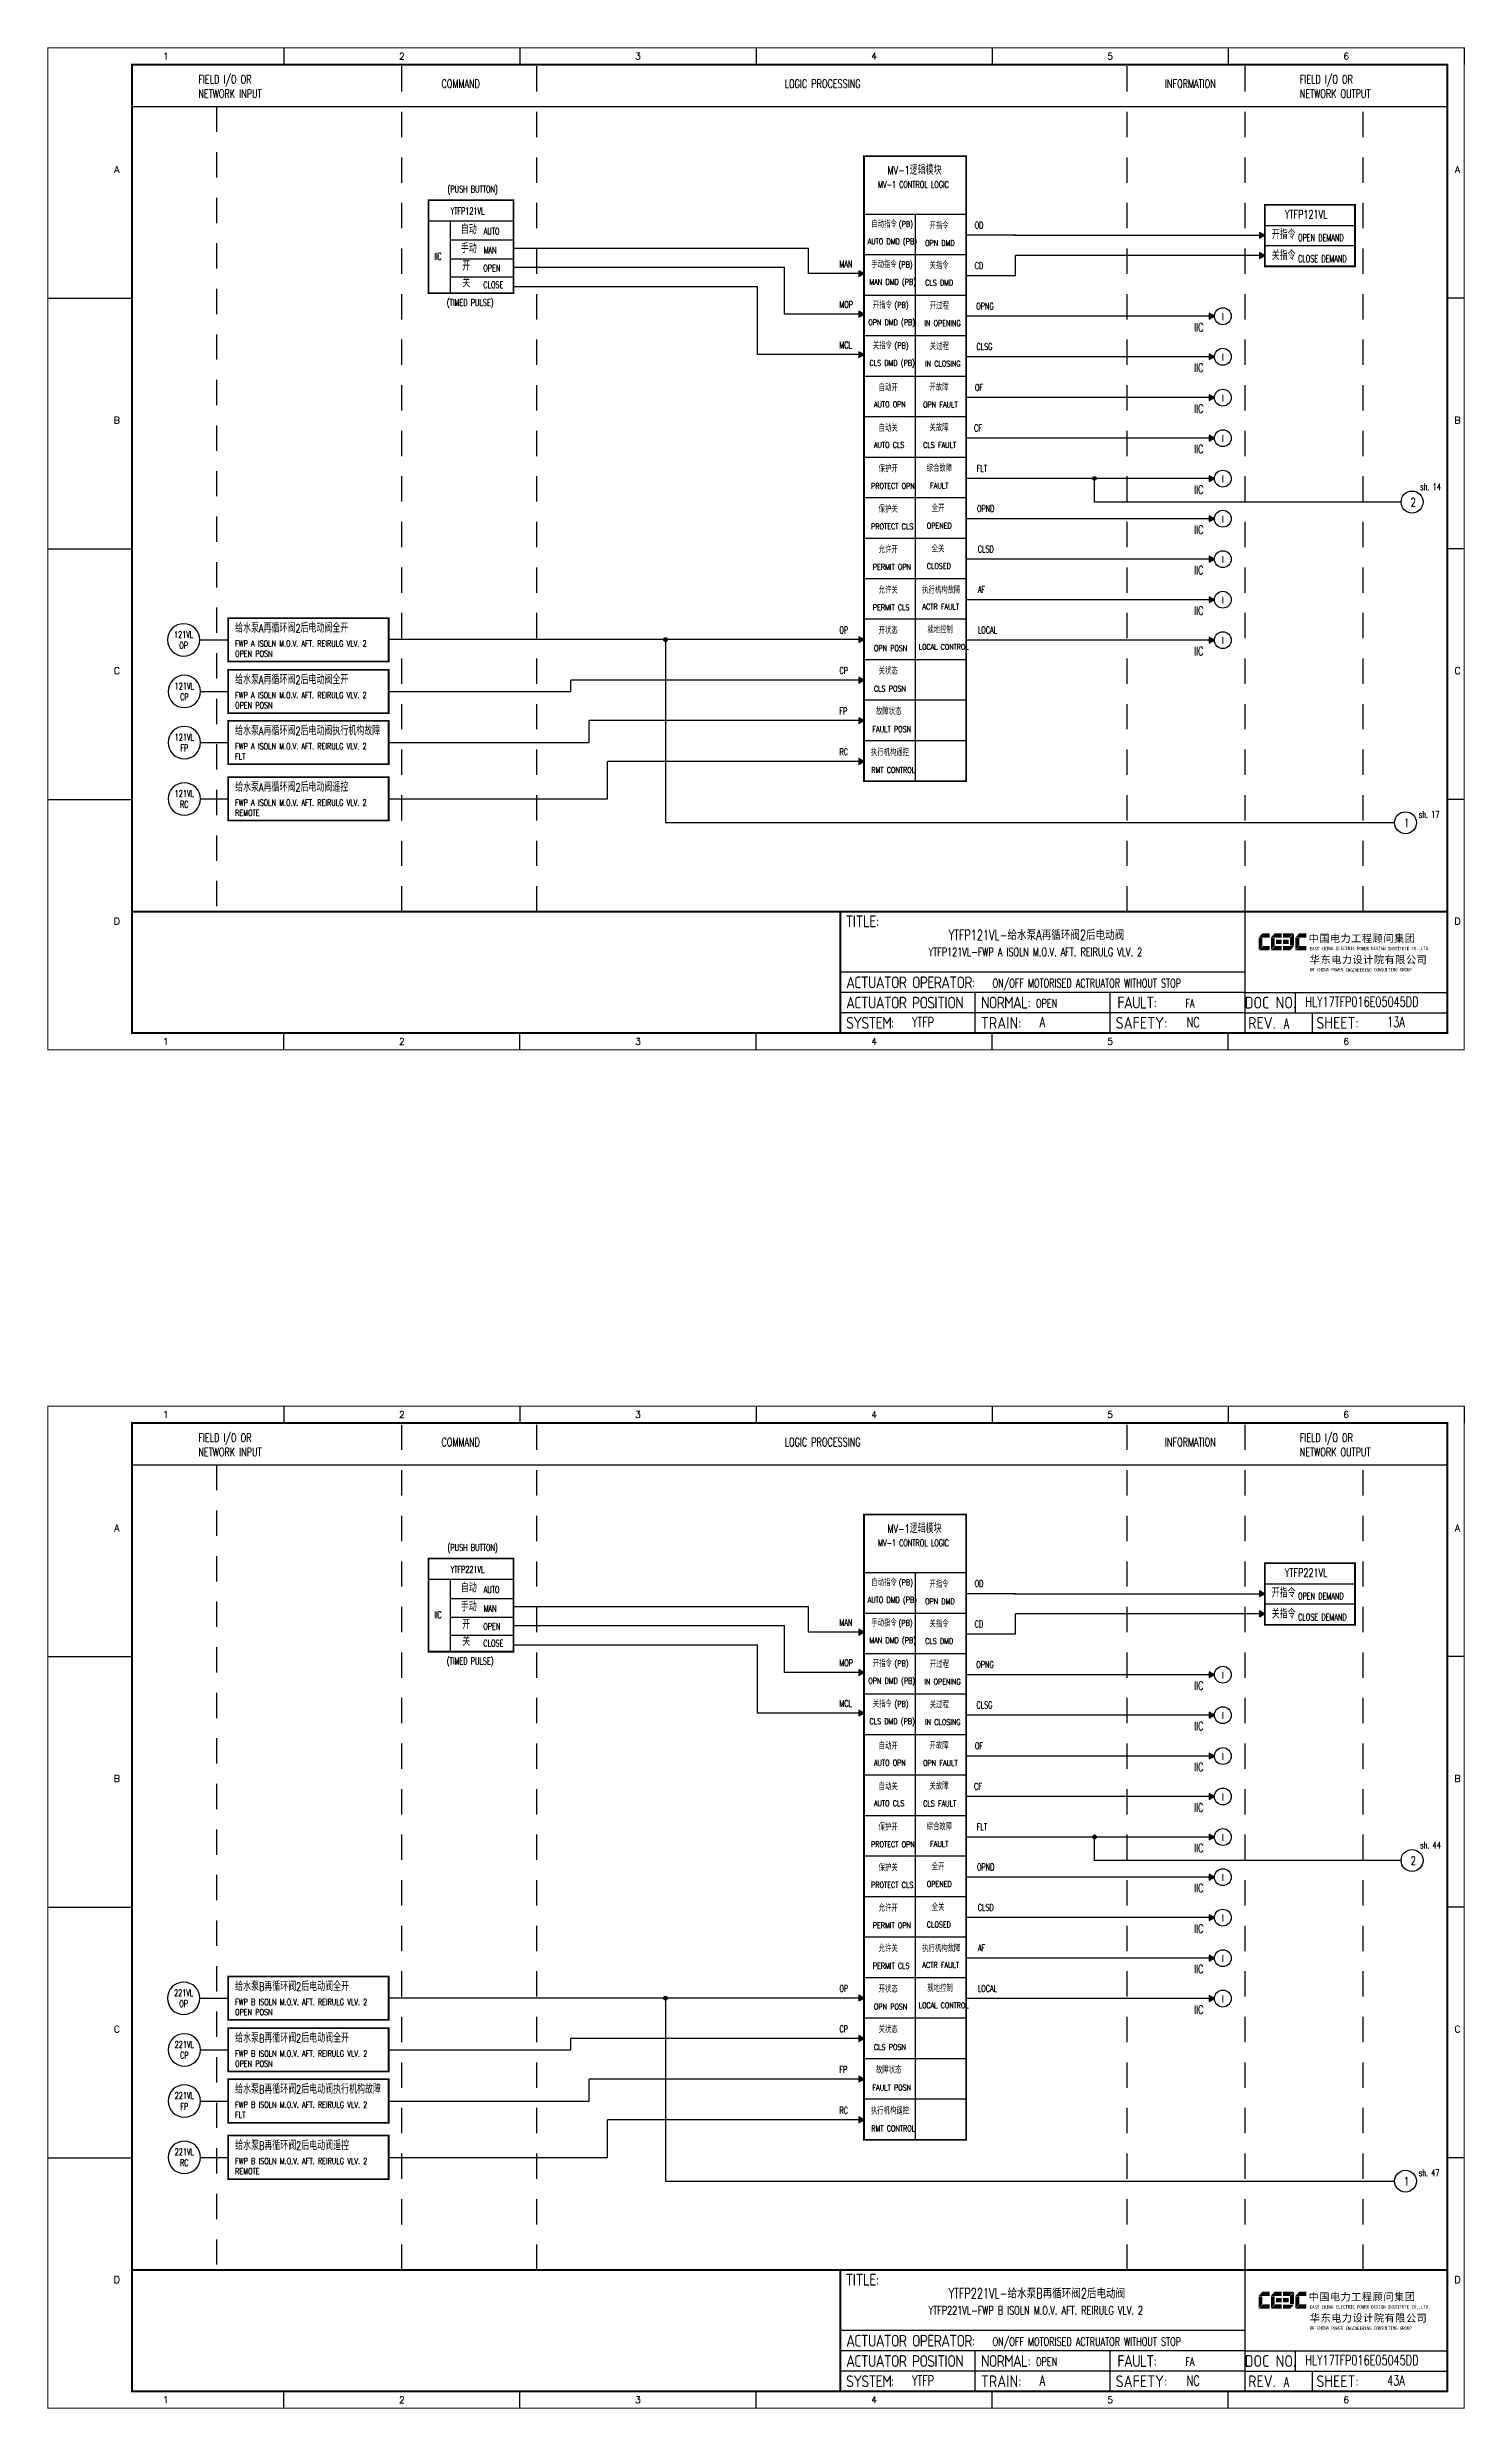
# Model space of a CAD drawing. Header units: millimetres. Extents: x 38833 to 52469, y 29493 to 32647.
# Drawn here: x 44059 to 44479, y 30242 to 30942 of the extents above; entities that cross this region are included whole.
import ezdxf
from ezdxf.enums import TextEntityAlignment as Align

# ---------------------------------------------------------------- set-up
doc = ezdxf.new("R2010")
doc.units = ezdxf.units.MM
doc.linetypes.add('DASHED', pattern=[0.75, 0.5, -0.25])
doc.linetypes.add('JIS_02_0.7', pattern=[1.35, 0.75, -0.6])
for name, color, linetype in [('INSTRUMENT', 4, 'Continuous'), ('MLINE', 6, 'Continuous'), ('TITLE', 1, 'Continuous'), ('TK', 7, 'Continuous'), ('图框_外框线', 7, 'Continuous'), ('图框_标题栏文字', 6, 'Continuous')]:
    doc.layers.add(name, color=color, linetype=linetype)
doc.styles.add('ecepdi', font='simhei.ttf', dxfattribs={"width": 0.9})
doc.styles.get("Standard").update_dxf_attribs({"font": 'romans.shx', "width": 0.7, "bigfont": 'hztxta.shx'})
doc.styles.add('工程字', font='gbenor.shx', dxfattribs={"bigfont": 'gbcbig.shx'})

# ---------------------------------------------------------------- blocks, each defined once
blk = doc.blocks.new('INS00')
at = {"layer": 'INSTRUMENT', "color": 0}
blk.add_lwpolyline([(6, 0, 1), (-6, 0, 1)], format="xyb", close=True, dxfattribs=at)
at = {"layer": 'INSTRUMENT', "flags": 1}
for tag, p in [('INSNAM', (0, 9)), ('INSDGN', (0, -9)), ('INSSUP', (0, -15)), ('INSTYP', (0, -12)), ('INSMAN', (0, -18)), ('INSREM', (0, -21))]:
    blk.add_attdef(tag, text='', height=3, dxfattribs=at).set_placement(p, align=Align.TOP_CENTER)
at = {"layer": 'INSTRUMENT', "width": 0.7}
for tag, p in [('INSIDE', (0, 2)), ('INSSYS', (0, -2))]:
    blk.add_attdef(tag, text='', height=2.5, dxfattribs=at).set_placement(p, align=Align.MIDDLE)
for tag, p in [('INSHH', (6, 3.5)), ('INSL', (6, -3)), ('INSLL', (6, -6))]:
    blk.add_attdef(tag, p, '', height=2.5, dxfattribs=at)
at = {"layer": 'INSTRUMENT', "linetype": 'DASHED', "width": 0.7}
blk.add_attdef('INSH', (6, 0.5), '', height=2.5, dxfattribs=at)
blk = doc.blocks.new('A$C1E0003F3')
h = blk.add_hatch(color=152)
edge = h.paths.add_edge_path()
edge.add_ellipse((5.15, 4.41), major_axis=(0, 0.211), ratio=0.769231, start_angle=-90, end_angle=0)
edge.add_line((5.15, 4.62), (3.22, 4.62))
edge.add_line((3.22, 4.62), (2.09, 3.35))
edge.add_line((2.09, 3.35), (5.32, 3.35))
edge.add_line((5.32, 3.35), (5.32, 4.41))
h.paths.add_polyline_path([(3.22, 3.23), (2.09, 3.23), (2.09, -0.36), (3.22, 0.91)])
edge = h.paths.add_edge_path()
edge.add_line((5.32, 0.81), (3.27, 0.81))
edge.add_line((3.27, 0.81), (2.13, -0.46))
edge.add_line((2.13, -0.46), (5.15, -0.46))
edge.add_ellipse((5.15, -0.25), major_axis=(0, 0.211), ratio=0.769231, start_angle=180, end_angle=270)
edge.add_line((5.32, -0.25), (5.32, 0.81))
h = blk.add_hatch(color=152)
edge = h.paths.add_edge_path()
edge.add_ellipse((8.78, 4.41), major_axis=(0, 0.211), ratio=0.769231, start_angle=-90, end_angle=0)
edge.add_line((8.78, 4.62), (6.84, 4.62))
edge.add_line((6.84, 4.62), (5.71, 3.35))
edge.add_line((5.71, 3.35), (8.94, 3.35))
edge.add_line((8.94, 3.35), (8.94, 4.41))
h.paths.add_polyline_path([(6.84, 3.23), (5.71, 3.23), (5.71, -0.36), (6.84, 0.91)])
edge = h.paths.add_edge_path()
edge.add_ellipse((8.78, 2.49), major_axis=(0, 0.211), ratio=0.769231, start_angle=-90, end_angle=0)
edge.add_line((8.78, 2.7), (7.22, 2.7))
edge.add_line((7.22, 2.7), (7.22, 1.44))
edge.add_line((7.22, 1.44), (8.78, 1.44))
edge.add_ellipse((8.78, 1.65), major_axis=(0, 0.211), ratio=0.769231, start_angle=180, end_angle=270)
edge.add_line((8.94, 1.65), (8.94, 2.49))
edge = h.paths.add_edge_path()
edge.add_line((8.94, 0.81), (6.89, 0.81))
edge.add_line((6.89, 0.81), (5.75, -0.46))
edge.add_line((5.75, -0.46), (8.78, -0.46))
edge.add_ellipse((8.78, -0.25), major_axis=(0, 0.211), ratio=0.769231, start_angle=180, end_angle=270)
edge.add_line((8.94, -0.25), (8.94, 0.81))
h = blk.add_hatch(color=1)
edge = h.paths.add_edge_path()
edge.add_line((12.48, 4.62), (9.46, 4.62))
edge.add_ellipse((9.46, 4.41), major_axis=(0, 0.211), ratio=0.769231, start_angle=0, end_angle=90)
edge.add_line((9.3, 4.41), (9.3, 3.35))
edge.add_line((9.3, 3.35), (11.35, 3.35))
edge.add_line((11.35, 3.35), (12.48, 4.62))
h.paths.add_polyline_path([(12.57, 4.56), (11.38, 3.23), (11.38, 0.93), (12.57, 0.93)])
edge = h.paths.add_edge_path()
edge.add_line((11.03, 2.7), (9.46, 2.7))
edge.add_ellipse((9.46, 2.49), major_axis=(0, 0.211), ratio=0.769231, start_angle=0, end_angle=90)
edge.add_line((9.3, 2.49), (9.3, 1.65))
edge.add_ellipse((9.46, 1.65), major_axis=(0, 0.211), ratio=0.769231, start_angle=90, end_angle=180)
edge.add_line((9.46, 1.44), (11.03, 1.44))
edge.add_line((11.03, 1.44), (11.03, 2.7))
h = blk.add_hatch(color=1)
edge = h.paths.add_edge_path()
edge.add_line((12.58, 0.79), (9.3, 0.79))
edge.add_line((9.3, 0.79), (9.3, -0.27))
edge.add_ellipse((9.46, -0.27), major_axis=(0, 0.211), ratio=0.769231, start_angle=90, end_angle=180)
edge.add_line((9.46, -0.48), (11.43, -0.48))
edge.add_line((11.43, -0.48), (12.58, 0.79))
h = blk.add_hatch(color=152)
edge = h.paths.add_edge_path()
edge.add_ellipse((16.11, 4.41), major_axis=(0, 0.211), ratio=0.769231, start_angle=-90, end_angle=0)
edge.add_line((16.11, 4.62), (14.14, 4.62))
edge.add_line((14.14, 4.62), (13, 3.35))
edge.add_line((13, 3.35), (16.27, 3.35))
edge.add_line((16.27, 3.35), (16.27, 4.41))
h.paths.add_polyline_path([(14.14, 3.23), (13, 3.23), (13, -0.36), (14.14, 0.91)])
edge = h.paths.add_edge_path()
edge.add_line((16.27, 0.81), (14.18, 0.81))
edge.add_line((14.18, 0.81), (13.04, -0.46))
edge.add_line((13.04, -0.46), (16.03, -0.46))
edge.add_ellipse((16.03, -0.15), major_axis=(0, 0.316), ratio=0.769231, start_angle=180, end_angle=270)
edge.add_line((16.27, -0.15), (16.27, 0.81))
at = {"layer": 'TITLE', "color": 7, "style": 'ecepdi'}
for s, p in [('中', (16.92, 1.94)), ('国', (20.09, 2)), ('电', (23.25, 1.99)), ('力', (26.39, 1.96)), ('工', (29.53, 1.95)), ('程', (32.71, 1.98)), ('顾', (35.9, 1.98)), ('问', (39.09, 1.94)), ('集', (42.26, 1.98)), ('团', (45.42, 2.01)), ('华', (17.24, -4.31)), ('东', (20.45, -4.29)), ('电', (23.62, -4.35)), ('力', (26.75, -4.32)), ('设', (29.92, -4.3)), ('计', (33.05, -4.31)), ('院', (36.26, -4.29)), ('有', (39.41, -4.29)), ('限', (42.57, -4.32)), ('公', (45.78, -4.38)), ('司', (48.91, -4.35))]:
    blk.add_text(s, height=2.2, dxfattribs=at).set_placement(p)
at = {"layer": 'TITLE', "color": 7, "style": 'ecepdi', "width": 0.975}
for s, p in [('E', (17.58, 0.02)), ('A', (18.29, 0.03)), ('S', (19, 0.03)), ('T', (19.7, 0.03)), ('C', (21.1, 0.09)), ('H', (21.77, 0.09)), ('I', (22.46, 0.09)), ('N', (23.17, 0.1)), ('A', (23.86, 0.1)), ('E', (25.35, 0.09)), ('L', (26.05, 0.11)), ('E', (26.76, 0.1)), ('C', (27.46, 0.12)), ('T', (28.18, 0.11)), ('R', (28.87, 0.1)), ('I', (29.57, 0.11)), ('C', (30.28, 0.1)), ('P', (31.64, 0.09)), ('O', (32.32, 0.08)), ('W', (33.03, 0.08)), ('E', (33.72, 0.08)), ('R', (34.42, 0.09)), ('D', (35.81, 0.1)), ('E', (36.52, 0.1)), ('S', (37.2, 0.1)), ('I', (37.91, 0.09)), ('G', (38.68, 0.11)), ('N', (39.38, 0.09)), ('I', (40.72, 0.07)), ('N', (41.43, 0.08)), ('S', (42.14, 0.08)), ('T', (42.83, 0.08)), ('I', (43.52, 0.09)), ('T', (44.22, 0.07)), ('U', (44.93, 0.07)), ('T', (45.63, 0.08)), ('E', (46.34, 0.09)), ('C', (47.76, 0.11)), ('O', (48.48, 0.1)), ('L', (50.56, 0.1)), ('T', (51.27, 0.1)), ('D', (51.96, 0.1)), ('O', (17.67, -6.18)), ('OF', (18.01, -6.2)), ('F', (18.37, -6.2)), ('C', (19.8, -6.19)), ('H', (20.47, -6.19)), ('I', (21.15, -6.19)), ('N', (21.87, -6.18)), ('A', (22.56, -6.18)), ('P', (23.98, -6.2)), ('O', (24.66, -6.21)), ('W', (25.36, -6.21)), ('E', (26.06, -6.21)), ('R', (26.75, -6.2)), ('E', (28.19, -6.24)), ('N', (28.91, -6.27)), ('G', (29.62, -6.26)), ('I', (30.32, -6.27)), ('N', (31.02, -6.27)), ('E', (31.7, -6.28)), ('E', (32.41, -6.27)), ('R', (33.1, -6.24)), ('I', (33.81, -6.24)), ('N', (34.51, -6.26)), ('G', (35.2, -6.24)), ('C', (36.61, -6.19)), ('O', (37.3, -6.21)), ('N', (38, -6.2)), ('S', (38.71, -6.21)), ('U', (39.41, -6.18)), ('L', (40.11, -6.18)), ('T', (40.81, -6.19)), ('I', (41.51, -6.21)), ('N', (42.2, -6.21)), ('G', (42.91, -6.17)), ('G', (44.29, -6.2)), ('R', (45, -6.21)), ('O', (45.69, -6.22)), ('U', (46.39, -6.2)), ('P', (47.1, -6.23)), ('.', (49.23, 0.1)), (',', (49.87, 0.1)), ('.', (52.72, 0.11))]:
    blk.add_text(s, height=1, dxfattribs=at).set_placement(p, align=Align.MIDDLE_CENTER)
blk = doc.blocks.new('A$C613255F0')
for p, q in [((70, 297), (70, 292)), ((140, 297), (140, 292)), ((210, 297), (210, 292)), ((280, 297), (280, 292)), ((350, 297), (350, 292)), ((420, 297), (420, 292)), ((0, 222.75), (25, 222.75)), ((420, 222.75), (415, 222.75)), ((0, 148.5), (25, 148.5)), ((420, 148.5), (415, 148.5)), ((0, 74.25), (25, 74.25)), ((420, 74.25), (415, 74.25)), ((70, 0), (70, 5)), ((140, 0), (140, 5)), ((210, 0), (210, 5)), ((280, 0), (280, 5)), ((350, 0), (350, 5))]:
    blk.add_line(p, q)
at = {"layer": 'MLINE', "linetype": 'JIS_02_0.7', "ltscale": 10}
for p, q in [((105, 41), (105, 292)), ((145, 41), (145, 292)), ((320, 41), (320, 292)), ((355, 41), (355, 292)), ((50, 279.56), (50, 41)), ((390, 41), (390, 279.56))]:
    blk.add_line(p, q, dxfattribs=at)
at = {"layer": 'MLINE'}
blk.add_line((25, 279.56), (415, 279.56), dxfattribs=at)
at = {"layer": '图框_外框线'}
for p, q in [((355, 5), (355, 41)), ((355, 23), (235, 23)), ((355, 17), (235, 17)), ((275, 11), (275, 17)), ((315, 11), (315, 17)), ((355, 17), (415, 17)), ((370, 11), (370, 17)), ((355, 11), (235, 11)), ((355, 11), (235, 11)), ((275, 5), (275, 11)), ((315, 5), (315, 11)), ((355, 11), (415, 11)), ((375, 5), (375, 11))]:
    blk.add_line(p, q, dxfattribs=at)
for points, const_width in [([(0, 0), (420, 0), (420, 297), (0, 297)], 0.3), ([(25, 5), (415, 5), (415, 292), (25, 292)], 0.6)]:
    blk.add_lwpolyline(points, close=True, dxfattribs=dict(at, const_width=const_width))
at = {"layer": '图框_外框线', "const_width": 0.6}
blk.add_lwpolyline([(235, 41), (25, 41)], dxfattribs=at)
at = {"layer": '图框_外框线'}
blk.add_lwpolyline([(415, 41, 0.6, 0.6, 0), (235, 41, 0.6, 0.6, 0), (235, 5, 0, 0, 0)], format="xyseb", dxfattribs=at)
blk.add_blockref('A$C1E0003F3', (356.94, 29.95))
at = {"layer": 'MLINE', "char_height": 2.5, "width": 31.8959, "attachment_point": 1}
for s, insert in [('FIELD I/O OR', (44.67, 288.89)), ('COMMAND', (116.74, 287.58)), ('LOGIC PROCESSING', (218.52, 287.58)), ('INFORMATION', (331.25, 287.58)), ('FIELD I/O OR', (371.22, 288.89)), ('NETWORK INPUT', (44.67, 284.64)), ('NETWORK OUTPUT', (371.22, 284.64))]:
    blk.add_mtext(s, dxfattribs=dict(at, insert=insert))
at = {"layer": 'TK', "color": 3}
for s, p in [('1', (35, 294.5)), ('2', (105, 294.5)), ('3', (175, 294.5)), ('4', (245, 294.5)), ('5', (315, 294.5)), ('6', (385, 294.5)), ('1', (35, 2.5)), ('2', (105, 2.5)), ('3', (175, 2.5)), ('4', (245, 2.5)), ('5', (315, 2.5)), ('6', (385, 2.5))]:
    blk.add_text(s, height=2, dxfattribs=at).set_placement(p, align=Align.MIDDLE)
for s, p in [('A', (20.5, 259.88)), ('A', (418, 259.88)), ('B', (20.5, 185.62)), ('B', (418, 185.62)), ('C', (20.5, 111.38)), ('C', (418, 111.38)), ('D', (20.5, 37.12)), ('D', (418, 37.12))]:
    blk.add_text(s, height=2, dxfattribs=at).set_placement(p, align=Align.CENTER)
at = {"layer": '图框_标题栏文字', "char_height": 3.5, "style": '工程字'}
for s, insert, width, attachment_point in [('{\\T0.9; TITLE:}', (234.86, 38.09), 14.2249, 4), ('{\\T0.9; ACTUATOR OPERATOR:}', (235, 20), 40, 4), ('{\\T0.9; ACTUATOR POSITION}', (235, 14), 45, 4), ('{\\T0.9; NORMAL:}', (275, 14), 18.2557, 4), ('{\\T0.9; FAULT:}', (315.44, 14), 15, 4), ('DOC NO.', (362.5, 14), 15, 5), ('{\\T0.9; SYSTEM:}', (235, 8), 17.9526, 4), ('{\\T0.9; }TRAIN: ', (275, 8), 17.6638, 4), ('SAFETY:', (324.3, 8), 22.3993, 5), ('REV.', (360, 8), 10, 5), ('SHEET:', (382.42, 8), 20, 5)]:
    blk.add_mtext(s, dxfattribs=dict(at, insert=insert, width=width, attachment_point=attachment_point))

msp = doc.modelspace()

# ---------------------------------------------------------------- hatches: boundary and pattern name
for points in [[(44419.99, 30886.07), (44418.49, 30886.93), (44418.49, 30885.2)], [(44419.99, 30880.1), (44418.49, 30880.96), (44418.49, 30879.23)], [(44301.19, 30874.7), (44299.69, 30875.56), (44299.69, 30873.83)], [(44301.19, 30862.7), (44299.69, 30863.56), (44299.69, 30861.83)], [(44405.07, 30862.07), (44403.57, 30862.94), (44403.57, 30861.21)], [(44301.19, 30850.7), (44299.69, 30851.56), (44299.69, 30849.83)], [(44405.07, 30850.07), (44403.57, 30850.94), (44403.57, 30849.21)], [(44405.07, 30837.95), (44403.57, 30838.82), (44403.57, 30837.09)], [(44405.07, 30825.95), (44403.57, 30826.82), (44403.57, 30825.09)], [(44405.07, 30813.95), (44403.57, 30814.82), (44403.57, 30813.09)], [(44405.07, 30802.07), (44403.57, 30802.94), (44403.57, 30801.21)], [(44405.07, 30790.07), (44403.57, 30790.94), (44403.57, 30789.21)], [(44405.07, 30778.07), (44403.57, 30778.94), (44403.57, 30777.21)], [(44301.19, 30766.23), (44299.69, 30767.09), (44299.69, 30765.36)], [(44405.07, 30766.07), (44403.57, 30766.94), (44403.57, 30765.21)], [(44301.19, 30754.23), (44299.69, 30755.09), (44299.69, 30753.36)], [(44301.19, 30742.23), (44299.69, 30743.09), (44299.69, 30741.36)], [(44301.19, 30730.11), (44299.69, 30730.97), (44299.69, 30729.24)], [(44419.99, 30483.47), (44418.49, 30484.33), (44418.49, 30482.6)], [(44419.99, 30477.5), (44418.49, 30478.36), (44418.49, 30476.63)], [(44301.19, 30472.1), (44299.69, 30472.96), (44299.69, 30471.23)], [(44301.19, 30460.1), (44299.69, 30460.96), (44299.69, 30459.23)], [(44405.07, 30459.47), (44403.57, 30460.34), (44403.57, 30458.61)], [(44301.19, 30448.1), (44299.69, 30448.96), (44299.69, 30447.23)], [(44405.07, 30447.47), (44403.57, 30448.34), (44403.57, 30446.61)], [(44405.07, 30435.35), (44403.57, 30436.22), (44403.57, 30434.49)], [(44405.07, 30423.35), (44403.57, 30424.22), (44403.57, 30422.49)], [(44405.07, 30411.35), (44403.57, 30412.22), (44403.57, 30410.49)], [(44405.07, 30399.47), (44403.57, 30400.34), (44403.57, 30398.61)], [(44405.07, 30387.47), (44403.57, 30388.34), (44403.57, 30386.61)], [(44405.07, 30375.47), (44403.57, 30376.34), (44403.57, 30374.61)], [(44301.19, 30363.63), (44299.69, 30364.49), (44299.69, 30362.76)], [(44405.07, 30363.47), (44403.57, 30364.34), (44403.57, 30362.61)], [(44301.19, 30351.63), (44299.69, 30352.49), (44299.69, 30350.76)], [(44301.19, 30339.63), (44299.69, 30340.49), (44299.69, 30338.76)], [(44301.19, 30327.51), (44299.69, 30328.38), (44299.69, 30326.64)]]:
    msp.add_hatch(color=256).paths.add_polyline_path(points)
h = msp.add_hatch(color=256)
edge = h.paths.add_edge_path()
edge.add_arc((44369.52, 30813.96), 0.55, 0, 360)
h = msp.add_hatch(color=256)
edge = h.paths.add_edge_path()
edge.add_arc((44242.36, 30766.23), 0.55, 0, 360)
h = msp.add_hatch(color=256)
edge = h.paths.add_edge_path()
edge.add_arc((44369.52, 30411.36), 0.55, 0, 360)
h = msp.add_hatch(color=256)
edge = h.paths.add_edge_path()
edge.add_arc((44242.36, 30363.63), 0.55, 0, 360)

# ---------------------------------------------------------------- linework, layer by layer
for p, q in [((44331.47, 30892.35), (44331.47, 30909.53)), ((44172.1, 30890.35), (44197.26, 30890.35)), ((44178.52, 30890.35), (44178.52, 30868.89)), ((44301.19, 30892.35), (44331.47, 30892.35)), ((44316.33, 30892.35), (44316.33, 30724.24)), ((44419.99, 30889), (44446.77, 30889)), ((44419.99, 30889), (44446.77, 30889)), ((44178.52, 30884.69), (44197.26, 30884.69)), ((44197.26, 30882.29), (44284.74, 30882.29)), ((44284.74, 30874.7), (44284.74, 30882.29)), ((44301.19, 30880.35), (44331.47, 30880.35)), ((44346.08, 30886.07), (44331.47, 30886.07)), ((44345.66, 30886.07), (44419.99, 30886.07)), ((44419.99, 30880.1), (44346.08, 30880.1)), ((44346.08, 30874.07), (44346.08, 30880.1)), ((44419.99, 30883.06), (44446.77, 30883.06)), ((44178.52, 30879.07), (44197.26, 30879.07)), ((44178.52, 30873.75), (44197.26, 30873.75)), ((44197.26, 30876.6), (44277.64, 30876.6)), ((44277.64, 30862.7), (44277.64, 30876.6)), ((44301.19, 30874.7), (44284.74, 30874.7)), ((44346.08, 30874.07), (44331.47, 30874.07)), ((44419.99, 30876.87), (44446.77, 30876.87)), ((44419.99, 30876.87), (44446.77, 30876.87)), ((44178.52, 30868.89), (44197.26, 30868.89)), ((44178.52, 30868.89), (44197.26, 30868.89)), ((44197.26, 30870.87), (44269.61, 30870.87)), ((44269.61, 30850.7), (44269.61, 30870.87)), ((44301.19, 30868.35), (44331.47, 30868.35)), ((44284.74, 30862.7), (44277.64, 30862.7)), ((44301.19, 30862.7), (44284.74, 30862.7)), ((44405.07, 30862.07), (44331.47, 30862.07)), ((44301.19, 30856.35), (44331.47, 30856.35)), ((44301.19, 30850.7), (44269.61, 30850.7)), ((44405.07, 30850.07), (44331.47, 30850.07)), ((44301.19, 30844.35), (44331.47, 30844.35)), ((44405.07, 30837.95), (44331.47, 30837.95)), ((44301.19, 30832.35), (44331.47, 30832.35)), ((44405.07, 30825.95), (44331.47, 30825.95)), ((44301.19, 30820.35), (44331.47, 30820.35)), ((44405.07, 30813.95), (44331.47, 30813.95)), ((44369.49, 30807.01), (44369.49, 30813.95)), ((44301.19, 30808.35), (44331.47, 30808.35)), ((44460.44, 30807.01), (44369.49, 30807.01)), ((44301.19, 30796.35), (44331.47, 30796.35)), ((44405.07, 30802.07), (44331.47, 30802.07)), ((44405.07, 30802.07), (44331.47, 30802.07)), ((44405.07, 30790.07), (44331.47, 30790.07)), ((44301.19, 30784.35), (44331.47, 30784.35)), ((44405.07, 30778.07), (44331.47, 30778.07)), ((44301.19, 30772.35), (44331.47, 30772.35)), ((44104.28, 30766.16), (44112.65, 30766.16)), ((44301.19, 30766.23), (44160.19, 30766.23)), ((44242.36, 30766.42), (44242.36, 30711.99)), ((44405.07, 30766.07), (44331.47, 30766.07)), ((44301.19, 30754.23), (44214.29, 30754.23)), ((44214.29, 30750.87), (44214.29, 30754.23)), ((44301.19, 30760.35), (44331.47, 30760.35)), ((44104.47, 30750.87), (44112.65, 30750.87)), ((44160.26, 30750.87), (44214.29, 30750.87)), ((44301.19, 30748.35), (44331.47, 30748.35)), ((44301.19, 30742.23), (44219.7, 30742.23)), ((44219.7, 30735.72), (44219.7, 30742.23)), ((44104.47, 30735.72), (44112.65, 30735.72)), ((44160.26, 30735.72), (44219.7, 30735.72)), ((44301.19, 30736.35), (44331.47, 30736.35)), ((44301.19, 30730.11), (44225.11, 30730.11)), ((44225.11, 30719.02), (44225.11, 30730.11)), ((44104.47, 30719.02), (44112.65, 30719.02)), ((44160.26, 30719.02), (44225.11, 30719.02)), ((44242.36, 30711.99), (44458.48, 30711.99)), ((44331.47, 30489.75), (44331.47, 30506.93)), ((44172.1, 30487.75), (44197.26, 30487.75)), ((44178.52, 30487.75), (44178.52, 30466.29)), ((44301.19, 30489.75), (44331.47, 30489.75)), ((44316.33, 30489.75), (44316.33, 30321.64)), ((44178.52, 30482.09), (44197.26, 30482.09)), ((44346.08, 30483.47), (44331.47, 30483.47)), ((44345.66, 30483.47), (44419.99, 30483.47)), ((44419.99, 30486.4), (44446.77, 30486.4)), ((44419.99, 30486.4), (44446.77, 30486.4)), ((44178.52, 30476.47), (44197.26, 30476.47)), ((44197.26, 30479.69), (44284.74, 30479.69)), ((44197.26, 30474), (44277.64, 30474)), ((44277.64, 30460.1), (44277.64, 30474)), ((44284.74, 30472.1), (44284.74, 30479.69)), ((44301.19, 30477.75), (44331.47, 30477.75)), ((44419.99, 30477.5), (44346.08, 30477.5)), ((44346.08, 30471.47), (44346.08, 30477.5)), ((44419.99, 30480.47), (44446.77, 30480.47)), ((44419.99, 30474.27), (44446.77, 30474.27)), ((44419.99, 30474.27), (44446.77, 30474.27)), ((44178.52, 30471.15), (44197.26, 30471.15)), ((44197.26, 30468.27), (44269.61, 30468.27)), ((44269.61, 30448.1), (44269.61, 30468.27)), ((44301.19, 30472.1), (44284.74, 30472.1)), ((44346.08, 30471.47), (44331.47, 30471.47)), ((44178.52, 30466.29), (44197.26, 30466.29)), ((44178.52, 30466.29), (44197.26, 30466.29)), ((44284.74, 30460.1), (44277.64, 30460.1)), ((44301.19, 30460.1), (44284.74, 30460.1)), ((44301.19, 30465.75), (44331.47, 30465.75)), ((44301.19, 30453.75), (44331.47, 30453.75)), ((44405.07, 30459.47), (44331.47, 30459.47)), ((44301.19, 30448.1), (44269.61, 30448.1)), ((44405.07, 30447.47), (44331.47, 30447.47)), ((44301.19, 30441.75), (44331.47, 30441.75)), ((44405.07, 30435.35), (44331.47, 30435.35)), ((44301.19, 30429.75), (44331.47, 30429.75)), ((44301.19, 30417.75), (44331.47, 30417.75)), ((44405.07, 30423.35), (44331.47, 30423.35)), ((44405.07, 30411.35), (44331.47, 30411.35)), ((44369.49, 30404.41), (44369.49, 30411.35)), ((44301.19, 30405.75), (44331.47, 30405.75)), ((44460.44, 30404.41), (44369.49, 30404.41)), ((44405.07, 30399.47), (44331.47, 30399.47)), ((44405.07, 30399.47), (44331.47, 30399.47)), ((44301.19, 30393.75), (44331.47, 30393.75)), ((44405.07, 30387.47), (44331.47, 30387.47)), ((44301.19, 30381.75), (44331.47, 30381.75)), ((44301.19, 30369.75), (44331.47, 30369.75)), ((44405.07, 30375.47), (44331.47, 30375.47)), ((44104.28, 30363.56), (44112.65, 30363.56)), ((44301.19, 30363.63), (44160.19, 30363.63)), ((44242.36, 30363.82), (44242.36, 30309.39)), ((44405.07, 30363.47), (44331.47, 30363.47)), ((44301.19, 30357.75), (44331.47, 30357.75)), ((44104.47, 30348.27), (44112.65, 30348.27)), ((44160.26, 30348.27), (44214.29, 30348.27)), ((44301.19, 30351.63), (44214.29, 30351.63)), ((44214.29, 30348.27), (44214.29, 30351.63)), ((44301.19, 30345.75), (44331.47, 30345.75)), ((44301.19, 30339.63), (44219.7, 30339.63)), ((44219.7, 30333.12), (44219.7, 30339.63)), ((44301.19, 30333.75), (44331.47, 30333.75)), ((44104.47, 30333.12), (44112.65, 30333.12)), ((44160.26, 30333.12), (44219.7, 30333.12)), ((44301.19, 30327.51), (44225.11, 30327.51)), ((44225.11, 30316.42), (44225.11, 30327.51)), ((44104.47, 30316.42), (44112.65, 30316.42)), ((44160.26, 30316.42), (44225.11, 30316.42)), ((44242.36, 30309.39), (44458.48, 30309.39))]:
    msp.add_line(p, q)
for points, const_width in [([(44301.19, 30909.53), (44331.47, 30909.53), (44331.47, 30724.24), (44301.19, 30724.24), (44301.19, 30909.53)], 0.5), ([(44301.19, 30909.53), (44331.47, 30909.53), (44331.47, 30724.24), (44301.19, 30724.24), (44301.19, 30909.53)], 0.2), ([(44172.1, 30896.47), (44197.26, 30896.47), (44197.26, 30868.89), (44172.1, 30868.89), (44172.1, 30896.47)], 0.5), ([(44419.99, 30895.12), (44446.77, 30895.12), (44446.77, 30876.87), (44419.99, 30876.87), (44419.99, 30895.12)], 0.5), ([(44112.65, 30772.59), (44160.26, 30772.59), (44160.26, 30759.72), (44112.65, 30759.72), (44112.65, 30772.59)], 0.5), ([(44112.65, 30757.3), (44160.26, 30757.3), (44160.26, 30744.44), (44112.65, 30744.44), (44112.65, 30757.3)], 0.5), ([(44112.65, 30742.15), (44160.26, 30742.15), (44160.26, 30729.28), (44112.65, 30729.28), (44112.65, 30742.15)], 0.5), ([(44112.65, 30725.45), (44160.26, 30725.45), (44160.26, 30712.59), (44112.65, 30712.59), (44112.65, 30725.45)], 0.5), ([(44301.19, 30506.93), (44331.47, 30506.93), (44331.47, 30321.64), (44301.19, 30321.64), (44301.19, 30506.93)], 0.5), ([(44301.19, 30506.93), (44331.47, 30506.93), (44331.47, 30321.64), (44301.19, 30321.64), (44301.19, 30506.93)], 0.2), ([(44172.1, 30493.88), (44197.26, 30493.88), (44197.26, 30466.29), (44172.1, 30466.29), (44172.1, 30493.88)], 0.5), ([(44419.99, 30492.52), (44446.77, 30492.52), (44446.77, 30474.27), (44419.99, 30474.27), (44419.99, 30492.52)], 0.5), ([(44112.65, 30369.99), (44160.26, 30369.99), (44160.26, 30357.13), (44112.65, 30357.13), (44112.65, 30369.99)], 0.5), ([(44112.65, 30354.7), (44160.26, 30354.7), (44160.26, 30341.84), (44112.65, 30341.84), (44112.65, 30354.7)], 0.5), ([(44112.65, 30339.55), (44160.26, 30339.55), (44160.26, 30326.68), (44112.65, 30326.68), (44112.65, 30339.55)], 0.5), ([(44112.65, 30322.85), (44160.26, 30322.85), (44160.26, 30309.99), (44112.65, 30309.99), (44112.65, 30322.85)], 0.5)]:
    msp.add_lwpolyline(points, dxfattribs=dict(const_width=const_width))
for points in [[(44172.1, 30896.47), (44197.26, 30896.47), (44197.26, 30868.89), (44172.1, 30868.89)], [(44301.19, 30892.35), (44331.47, 30892.35), (44331.47, 30724.24), (44301.19, 30724.24)], [(44419.99, 30886.07), (44418.49, 30886.93), (44418.49, 30885.2)], [(44419.99, 30880.1), (44418.49, 30880.96), (44418.49, 30879.23)], [(44301.19, 30874.7), (44299.69, 30875.56), (44299.69, 30873.83)], [(44301.19, 30862.7), (44299.69, 30863.56), (44299.69, 30861.83)], [(44405.07, 30862.07), (44403.57, 30862.94), (44403.57, 30861.21)], [(44301.19, 30850.7), (44299.69, 30851.56), (44299.69, 30849.83)], [(44405.07, 30850.07), (44403.57, 30850.94), (44403.57, 30849.21)], [(44405.07, 30837.95), (44403.57, 30838.82), (44403.57, 30837.09)], [(44405.07, 30825.95), (44403.57, 30826.82), (44403.57, 30825.09)], [(44405.07, 30813.95), (44403.57, 30814.82), (44403.57, 30813.09)], [(44405.07, 30802.07), (44403.57, 30802.94), (44403.57, 30801.21)], [(44405.07, 30790.07), (44403.57, 30790.94), (44403.57, 30789.21)], [(44405.07, 30778.07), (44403.57, 30778.94), (44403.57, 30777.21)], [(44301.19, 30766.23), (44299.69, 30767.09), (44299.69, 30765.36)], [(44405.07, 30766.07), (44403.57, 30766.94), (44403.57, 30765.21)], [(44301.19, 30754.23), (44299.69, 30755.09), (44299.69, 30753.36)], [(44301.19, 30742.23), (44299.69, 30743.09), (44299.69, 30741.36)], [(44301.19, 30730.11), (44299.69, 30730.97), (44299.69, 30729.24)], [(44172.1, 30493.88), (44197.26, 30493.88), (44197.26, 30466.29), (44172.1, 30466.29)], [(44301.19, 30489.75), (44331.47, 30489.75), (44331.47, 30321.64), (44301.19, 30321.64)], [(44419.99, 30483.47), (44418.49, 30484.33), (44418.49, 30482.6)], [(44419.99, 30477.5), (44418.49, 30478.36), (44418.49, 30476.63)], [(44301.19, 30472.1), (44299.69, 30472.96), (44299.69, 30471.23)], [(44301.19, 30460.1), (44299.69, 30460.96), (44299.69, 30459.23)], [(44405.07, 30459.47), (44403.57, 30460.34), (44403.57, 30458.61)], [(44301.19, 30448.1), (44299.69, 30448.96), (44299.69, 30447.23)], [(44405.07, 30447.47), (44403.57, 30448.34), (44403.57, 30446.61)], [(44405.07, 30435.35), (44403.57, 30436.22), (44403.57, 30434.49)], [(44405.07, 30423.35), (44403.57, 30424.22), (44403.57, 30422.49)], [(44405.07, 30411.35), (44403.57, 30412.22), (44403.57, 30410.49)], [(44405.07, 30399.47), (44403.57, 30400.34), (44403.57, 30398.61)], [(44405.07, 30387.47), (44403.57, 30388.34), (44403.57, 30386.61)], [(44405.07, 30375.47), (44403.57, 30376.34), (44403.57, 30374.61)], [(44301.19, 30363.63), (44299.69, 30364.49), (44299.69, 30362.76)], [(44405.07, 30363.47), (44403.57, 30364.34), (44403.57, 30362.61)], [(44301.19, 30351.63), (44299.69, 30352.49), (44299.69, 30350.76)], [(44301.19, 30339.63), (44299.69, 30340.49), (44299.69, 30338.76)], [(44301.19, 30327.51), (44299.69, 30328.38), (44299.69, 30326.64)]]:
    msp.add_lwpolyline(points, close=True)
for points in [[(44419.99, 30876.87), (44419.99, 30895.12), (44446.77, 30895.12), (44446.77, 30876.87)], [(44419.99, 30876.87), (44419.99, 30895.12), (44446.77, 30895.12), (44446.77, 30876.87)], [(44419.99, 30474.27), (44419.99, 30492.52), (44446.77, 30492.52), (44446.77, 30474.27)], [(44419.99, 30474.27), (44419.99, 30492.52), (44446.77, 30492.52), (44446.77, 30474.27)]]:
    msp.add_lwpolyline(points)
for centre, radius in [((44407.57, 30862.07), 2.5), ((44407.57, 30850.07), 2.5), ((44407.57, 30837.95), 2.5), ((44407.57, 30825.95), 2.5), ((44369.52, 30813.96), 0.55), ((44407.57, 30813.95), 2.5), ((44463.69, 30807.01), 3.25), ((44407.57, 30802.07), 2.5), ((44407.57, 30790.07), 2.5), ((44407.57, 30778.07), 2.5), ((44407.57, 30766.07), 2.5), ((44242.36, 30766.23), 0.55), ((44461.73, 30711.96), 3.25), ((44407.57, 30459.47), 2.5), ((44407.57, 30447.47), 2.5), ((44407.57, 30435.35), 2.5), ((44407.57, 30423.35), 2.5), ((44369.52, 30411.36), 0.55), ((44407.57, 30411.35), 2.5), ((44463.69, 30404.41), 3.25), ((44407.57, 30399.47), 2.5), ((44407.57, 30387.47), 2.5), ((44407.57, 30375.47), 2.5), ((44242.36, 30363.63), 0.55), ((44407.57, 30363.47), 2.5), ((44461.73, 30309.36), 3.25)]:
    msp.add_circle(centre, radius)

# ---------------------------------------------------------------- block references
for p in [(44059.17, 30644.65), (44059.17, 30242.06)]:
    msp.add_blockref('A$C613255F0', p)
at = {"layer": 'MLINE', "xscale": 0.7999999999992724, "yscale": 0.7999999999992724, "zscale": 0.7999999999992724}
for p, values in [((44099.48, 30766.16), {'INSIDE': '121VL', 'INSSYS': 'OP'}), ((44099.67, 30750.87), {'INSIDE': '121VL', 'INSSYS': 'CP'}), ((44099.67, 30735.72), {'INSIDE': '121VL', 'INSSYS': 'FP'}), ((44099.67, 30719.02), {'INSIDE': '121VL', 'INSSYS': 'RC'}), ((44099.48, 30363.56), {'INSIDE': '221VL', 'INSSYS': 'OP'}), ((44099.67, 30348.27), {'INSIDE': '221VL', 'INSSYS': 'CP'}), ((44099.67, 30333.12), {'INSIDE': '221VL', 'INSSYS': 'FP'}), ((44099.67, 30316.42), {'INSIDE': '221VL', 'INSSYS': 'RC'})]:
    msp.add_blockref('INS00', p, dxfattribs=at).add_auto_attribs(values)

# ---------------------------------------------------------------- texts
at = {"width": 0.7}
for p in [(44407.61, 30860.95), (44407.61, 30848.95), (44407.61, 30836.83), (44407.61, 30824.83), (44407.61, 30812.83), (44407.61, 30800.95), (44407.61, 30788.95), (44407.61, 30776.95), (44407.61, 30764.95), (44407.61, 30458.35), (44407.61, 30446.35), (44407.61, 30434.23), (44407.61, 30422.23), (44407.61, 30410.23), (44407.61, 30398.35), (44407.61, 30386.35), (44407.61, 30374.35), (44407.61, 30362.35)]:
    msp.add_text('I', height=2, dxfattribs=at).set_placement(p, align=Align.CENTER)
for s, height, p in [('YTFP121VL-给水泵A再循环阀2后电动阀', 3, (44326.28, 30677.2)), ('YTFP121VL-FWP A ISOLN M.O.V. AFT. REIRULG VLV. 2', 2.5, (44320.37, 30672.41)), ('YTFP221VL-给水泵B再循环阀2后电动阀', 3, (44326.28, 30274.6)), ('YTFP221VL-FWP B ISOLN M.O.V. AFT. REIRULG VLV. 2', 2.5, (44320.37, 30269.81))]:
    msp.add_text(s, height=height, dxfattribs=at).set_placement(p)
at = {"attachment_point": 1}
for s, insert, char_height, width in [('(PUSH BUTTON)', (44177.72, 30900.76), 2, 73.0067), ('MV-1 CONTROL LOGIC', (44305.36, 30902.11), 2, 48.5204), ('MV-1逻辑模块', (44308.14, 30906.57), 2.5, 73.0067), ('YTFP121VL', (44178.61, 30894.27), 2, 73.0067), ('自动', (44181.65, 30888.99), 2.5, 73.0067), ('AUTO', (44188.42, 30888.28), 2, 73.0067), ('自动指令', (44303.36, 30890.36), 2, 73.0067), ('(PB)', (44311.52, 30890.26), 1.7, 73.0067), ('开指令', (44320.59, 30889.89), 2, 73.0067), ('OD', (44334.01, 30890.08), 2, 73.0067), ('开指令', (44422.06, 30887.5), 2.5, 73.0067), ('YTFP121VL', (44425.99, 30893.53), 2.5, 73.0067), ('IIC', (44173.77, 30880.84), 2, 73.0067), ('手动', (44181.65, 30883.39), 2.5, 73.0067), ('MAN', (44188.42, 30882.68), 2, 73.0067), ('AUTO DMD (PB)', (44302.26, 30885.1), 1.7, 73.0067), ('OPN DMD', (44319.31, 30884.63), 1.7, 73.0067), ('关指令', (44422.06, 30881.28), 2.5, 73.0067), ('OPEN DEMAND', (44429.9, 30886.36), 2, 73.0067), ('CLOSE DEMAND', (44429.9, 30880.14), 2, 73.0067), ('关', (44182.08, 30873.19), 2.5, 73.0067), ('开', (44182.08, 30878.15), 2.5, 73.0067), ('OPEN', (44188.33, 30877.35), 2, 73.0067), ('MAN', (44293.9, 30878.55), 2, 73.0067), ('MAN DMD (PB)', (44302.8, 30873.1), 1.7, 73.0067), ('手动指令', (44303.34, 30878.36), 2, 73.0067), ('(PB)', (44311.44, 30878.26), 1.7, 73.0067), ('CLS DMD', (44319.31, 30872.87), 1.7, 73.0067), ('关指令', (44320.59, 30878.12), 2, 73.0067), ('CD', (44334.01, 30878.08), 2, 73.0067), ('(TIMED PULSE)', (44177.51, 30867.13), 2, 73.0067), ('CLOSE', (44188.33, 30872.39), 2, 73.0067), ('MOP', (44293.9, 30866.55), 2, 73.0067), ('开指令', (44303.77, 30866.36), 2, 73.0067), ('(PB)', (44310.24, 30866.26), 1.7, 73.0067), ('开过程', (44320.68, 30866.12), 2, 73.0067), ('OPNG', (44334.49, 30866.08), 2, 73.0067), ('OPN DMD (PB)', (44302.48, 30861.1), 1.7, 73.0067), ('IN OPENING', (44319.08, 30860.87), 1.7, 73.0067), ('IIC', (44399.07, 30860.07), 2.5, 4.5039), ('MCL', (44293.9, 30854.55), 2, 73.0067), ('关指令', (44303.77, 30854.36), 2, 73.0067), ('(PB)', (44310.24, 30854.26), 1.7, 73.0067), ('关过程', (44320.68, 30854.12), 2, 73.0067), ('CLSG', (44334.52, 30854.08), 2, 73.0067), ('CLS DMD (PB)', (44302.81, 30849.1), 1.7, 73.0067), ('IN CLOSING', (44319.29, 30848.87), 1.7, 73.0067), ('IIC', (44399.07, 30848.07), 2.5, 4.5039), ('自动开', (44305.52, 30841.89), 2, 73.0067), ('开故障', (44320.59, 30842), 2, 73.0067), ('OF', (44334.07, 30841.96), 2, 73.0067), ('AUTO OPN', (44304.12, 30836.79), 1.7, 73.0067), ('OPN FAULT', (44318.71, 30836.75), 1.7, 73.0067), ('IIC', (44399.07, 30835.95), 2.5, 4.5039), ('AUTO CLS', (44304.12, 30824.79), 1.7, 73.0067), ('自动关', (44305.52, 30829.89), 2, 73.0067), ('CLS FAULT', (44318.71, 30824.75), 1.7, 73.0067), ('关故障', (44320.59, 30830), 2, 73.0067), ('CF', (44333.82, 30829.96), 2, 73.0067), ('IIC', (44399.07, 30823.95), 2.5, 4.5039), ('保护开', (44305.52, 30817.89), 2, 73.0067), ('综合故障', (44319.75, 30818), 2, 73.0067), ('FLT', (44334.62, 30817.96), 2, 73.0067), ('PROTECT OPN', (44303.31, 30812.63), 1.7, 73.0067), ('FAULT', (44320.81, 30812.75), 1.7, 73.0067), ('IIC', (44399.07, 30811.95), 2.5, 4.5039), ('保护关', (44305.52, 30805.89), 2, 73.0067), ('全开', (44321.25, 30806.12), 2, 73.0067), ('OPND', (44334.69, 30806.08), 2, 73.0067), ('2', (44463.29, 30808.22), 2.5, 73.0067), ('PROTECT CLS', (44303.31, 30800.63), 1.7, 73.0067), ('OPENED', (44319.82, 30800.87), 1.7, 73.0067), ('IIC', (44399.07, 30800.07), 2.5, 4.5039), ('PERMIT OPN', (44303.8, 30788.63), 1.7, 73.0067), ('允许开', (44305.52, 30793.89), 2, 73.0067), ('CLOSED', (44319.82, 30788.87), 1.7, 73.0067), ('全关', (44321.25, 30794.12), 2, 73.0067), ('CLSD', (44334.92, 30794.08), 2, 73.0067), ('允许关', (44305.52, 30781.89), 2, 73.0067), ('执行机构故障', (44318.44, 30781.89), 2, 73.0067), ('AF', (44334.95, 30782.08), 2, 73.0067), ('IIC', (44399.07, 30788.07), 2.5, 4.5039), ('PERMIT CLS', (44303.8, 30776.63), 1.7, 73.0067), ('ACTR FAULT', (44318.51, 30776.87), 1.7, 73.0067), ('IIC', (44399.07, 30776.07), 2.5, 4.5039), ('给水泵A再循环阀2后电动阀全开', (44114.73, 30770.85), 2.5, 73.0067), ('OP', (44293.9, 30770.08), 2, 73.0067), ('开状态', (44305.52, 30769.89), 2, 73.0067), ('就地控制', (44319.93, 30770.12), 2, 73.0067), ('LOCAL', (44334.95, 30770.08), 2, 73.0067), ('FWP A ISOLN M.O.V. AFT. REIRULG VLV. 2\\POPEN POSN', (44114.73, 30765.96), 1.8, 73.0067), ('OPN POSN', (44304.14, 30764.55), 1.7, 73.0067), ('LOCAL CONTROL', (44317.43, 30764.87), 1.6, 73.0067), ('IIC', (44399.07, 30764.07), 2.5, 4.5039), ('给水泵A再循环阀2后电动阀全开', (44114.73, 30755.56), 2.5, 73.0067), ('CP', (44293.9, 30758.08), 2, 73.0067), ('关状态', (44305.52, 30757.89), 2, 73.0067), ('FWP A ISOLN M.O.V. AFT. REIRULG VLV. 2\\POPEN POSN', (44114.73, 30750.67), 1.8, 73.0067), ('CLS POSN', (44304.14, 30752.55), 1.7, 73.0067), ('给水泵A再循环阀2后电动阀执行机构故障', (44114.73, 30740.41), 2.5, 73.0067), ('FP', (44293.9, 30746.08), 2, 73.0067), ('FAULT POSN', (44303.71, 30740.55), 1.7, 73.0067), ('故障状态', (44304.75, 30745.89), 2, 73.0067), ('FWP A ISOLN M.O.V. AFT. REIRULG VLV. 2\\PFLT', (44114.73, 30735.52), 1.8, 73.0067), ('RC', (44293.9, 30733.96), 2, 73.0067), ('执行机构遥控', (44303.22, 30733.77), 2, 73.0067), ('RMT CONTROL', (44303.36, 30728.43), 1.7, 73.0067), ('给水泵A再循环阀2后电动阀遥控', (44114.73, 30723.71), 2.5, 73.0067), ('FWP A ISOLN M.O.V. AFT. REIRULG VLV. 2\\PREMOTE', (44114.73, 30718.82), 1.8, 73.0067), ('1', (44461.33, 30713.17), 2.5, 73.0067), ('OPEN', (44352.19, 30659.69), 2.5, 73.0067), ('FA', (44396.46, 30659.7), 2.5, 73.0067), ('YTFP', (44315.41, 30654.34), 3, 8.5983), ('A', (44353.28, 30654.34), 3, 4.8474), ('NC', (44396.86, 30654.34), 3, 4.8474), ('A', (44425.64, 30653.9), 3, 8.5983), ('MV-1逻辑模块', (44308.14, 30503.97), 2.5, 73.0067), ('(PUSH BUTTON)', (44177.72, 30498.16), 2, 73.0067), ('MV-1 CONTROL LOGIC', (44305.36, 30499.51), 2, 48.5204), ('YTFP221VL', (44178.61, 30491.67), 2, 73.0067), ('自动指令', (44303.36, 30487.76), 2, 73.0067), ('(PB)', (44311.52, 30487.66), 1.7, 73.0067), ('YTFP221VL', (44425.99, 30490.94), 2.5, 73.0067), ('手动', (44181.65, 30480.79), 2.5, 73.0067), ('自动', (44181.65, 30486.39), 2.5, 73.0067), ('AUTO', (44188.42, 30485.68), 2, 73.0067), ('AUTO DMD (PB)', (44302.26, 30482.5), 1.7, 73.0067), ('OPN DMD', (44319.31, 30482.03), 1.7, 73.0067), ('开指令', (44320.59, 30487.29), 2, 73.0067), ('OD', (44334.01, 30487.48), 2, 73.0067), ('开指令', (44422.06, 30484.9), 2.5, 73.0067), ('OPEN DEMAND', (44429.9, 30483.76), 2, 73.0067), ('IIC', (44173.77, 30478.24), 2, 73.0067), ('开', (44182.08, 30475.55), 2.5, 73.0067), ('OPEN', (44188.33, 30474.76), 2, 73.0067), ('MAN', (44188.42, 30480.09), 2, 73.0067), ('MAN', (44293.9, 30475.95), 2, 73.0067), ('手动指令', (44303.34, 30475.76), 2, 73.0067), ('(PB)', (44311.44, 30475.66), 1.7, 73.0067), ('关指令', (44320.59, 30475.52), 2, 73.0067), ('CD', (44334.01, 30475.48), 2, 73.0067), ('关指令', (44422.06, 30478.68), 2.5, 73.0067), ('CLOSE DEMAND', (44429.9, 30477.54), 2, 73.0067), ('关', (44182.08, 30470.59), 2.5, 73.0067), ('CLOSE', (44188.33, 30469.79), 2, 73.0067), ('MAN DMD (PB)', (44302.8, 30470.5), 1.7, 73.0067), ('CLS DMD', (44319.31, 30470.27), 1.7, 73.0067), ('(TIMED PULSE)', (44177.51, 30464.53), 2, 73.0067), ('MOP', (44293.9, 30463.95), 2, 73.0067), ('开指令', (44303.77, 30463.76), 2, 73.0067), ('(PB)', (44310.24, 30463.66), 1.7, 73.0067), ('开过程', (44320.68, 30463.52), 2, 73.0067), ('OPNG', (44334.49, 30463.48), 2, 73.0067), ('OPN DMD (PB)', (44302.48, 30458.5), 1.7, 73.0067), ('IN OPENING', (44319.08, 30458.27), 1.7, 73.0067), ('IIC', (44399.07, 30457.47), 2.5, 4.5039), ('MCL', (44293.9, 30451.95), 2, 73.0067), ('CLS DMD (PB)', (44302.81, 30446.5), 1.7, 73.0067), ('关指令', (44303.77, 30451.76), 2, 73.0067), ('(PB)', (44310.24, 30451.66), 1.7, 73.0067), ('IN CLOSING', (44319.29, 30446.27), 1.7, 73.0067), ('关过程', (44320.68, 30451.52), 2, 73.0067), ('CLSG', (44334.52, 30451.48), 2, 73.0067), ('自动开', (44305.52, 30439.29), 2, 73.0067), ('开故障', (44320.59, 30439.41), 2, 73.0067), ('OF', (44334.07, 30439.36), 2, 73.0067), ('IIC', (44399.07, 30445.47), 2.5, 4.5039), ('AUTO OPN', (44304.12, 30434.2), 1.7, 73.0067), ('OPN FAULT', (44318.71, 30434.15), 1.7, 73.0067), ('IIC', (44399.07, 30433.35), 2.5, 4.5039), ('自动关', (44305.52, 30427.29), 2, 73.0067), ('关故障', (44320.59, 30427.41), 2, 73.0067), ('CF', (44333.82, 30427.36), 2, 73.0067), ('AUTO CLS', (44304.12, 30422.2), 1.7, 73.0067), ('CLS FAULT', (44318.71, 30422.15), 1.7, 73.0067), ('IIC', (44399.07, 30421.35), 2.5, 4.5039), ('保护开', (44305.52, 30415.29), 2, 73.0067), ('综合故障', (44319.75, 30415.41), 2, 73.0067), ('FLT', (44334.62, 30415.36), 2, 73.0067), ('PROTECT OPN', (44303.31, 30410.03), 1.7, 73.0067), ('FAULT', (44320.81, 30410.15), 1.7, 73.0067), ('全开', (44321.25, 30403.52), 2, 73.0067), ('IIC', (44399.07, 30409.35), 2.5, 4.5039), ('2', (44463.29, 30405.62), 2.5, 73.0067), ('PROTECT CLS', (44303.31, 30398.03), 1.7, 73.0067), ('保护关', (44305.52, 30403.29), 2, 73.0067), ('OPENED', (44319.82, 30398.27), 1.7, 73.0067), ('OPND', (44334.69, 30403.48), 2, 73.0067), ('IIC', (44399.07, 30397.47), 2.5, 4.5039), ('允许开', (44305.52, 30391.29), 2, 73.0067), ('全关', (44321.25, 30391.52), 2, 73.0067), ('CLSD', (44334.92, 30391.48), 2, 73.0067), ('PERMIT OPN', (44303.8, 30386.03), 1.7, 73.0067), ('CLOSED', (44319.82, 30386.27), 1.7, 73.0067), ('IIC', (44399.07, 30385.47), 2.5, 4.5039), ('允许关', (44305.52, 30379.29), 2, 73.0067), ('执行机构故障', (44318.44, 30379.29), 2, 73.0067), ('AF', (44334.95, 30379.48), 2, 73.0067), ('PERMIT CLS', (44303.8, 30374.03), 1.7, 73.0067), ('ACTR FAULT', (44318.51, 30374.27), 1.7, 73.0067), ('IIC', (44399.07, 30373.47), 2.5, 4.5039), ('给水泵B再循环阀2后电动阀全开', (44114.73, 30368.25), 2.5, 73.0067), ('FWP B ISOLN M.O.V. AFT. REIRULG VLV. 2\\POPEN POSN', (44114.73, 30363.36), 1.8, 73.0067), ('OP', (44293.9, 30367.48), 2, 73.0067), ('OPN POSN', (44304.14, 30361.95), 1.7, 73.0067), ('开状态', (44305.52, 30367.29), 2, 73.0067), ('LOCAL CONTROL', (44317.43, 30362.27), 1.6, 73.0067), ('就地控制', (44319.93, 30367.52), 2, 73.0067), ('LOCAL', (44334.95, 30367.48), 2, 73.0067), ('CP', (44293.9, 30355.48), 2, 73.0067), ('关状态', (44305.52, 30355.29), 2, 73.0067), ('IIC', (44399.07, 30361.47), 2.5, 4.5039), ('给水泵B再循环阀2后电动阀全开', (44114.73, 30352.96), 2.5, 73.0067), ('FWP B ISOLN M.O.V. AFT. REIRULG VLV. 2\\POPEN POSN', (44114.73, 30348.07), 1.8, 73.0067), ('CLS POSN', (44304.14, 30349.95), 1.7, 73.0067), ('FP', (44293.9, 30343.48), 2, 73.0067), ('故障状态', (44304.75, 30343.29), 2, 73.0067), ('给水泵B再循环阀2后电动阀执行机构故障', (44114.73, 30337.81), 2.5, 73.0067), ('FAULT POSN', (44303.71, 30337.95), 1.7, 73.0067), ('FWP B ISOLN M.O.V. AFT. REIRULG VLV. 2\\PFLT', (44114.73, 30332.92), 1.8, 73.0067), ('RC', (44293.9, 30331.36), 2, 73.0067), ('执行机构遥控', (44303.22, 30331.17), 2, 73.0067), ('给水泵B再循环阀2后电动阀遥控', (44114.73, 30321.11), 2.5, 73.0067), ('RMT CONTROL', (44303.36, 30325.83), 1.7, 73.0067), ('FWP B ISOLN M.O.V. AFT. REIRULG VLV. 2\\PREMOTE', (44114.73, 30316.22), 1.8, 73.0067), ('1', (44461.33, 30310.57), 2.5, 73.0067), ('OPEN', (44352.19, 30257.09), 2.5, 73.0067), ('FA', (44396.46, 30257.1), 2.5, 73.0067), ('YTFP', (44315.41, 30251.74), 3, 8.5983), ('A', (44353.28, 30251.74), 3, 4.8474), ('NC', (44396.86, 30251.74), 3, 4.8474), ('A', (44425.64, 30251.3), 3, 8.5983)]:
    msp.add_mtext(s, dxfattribs=dict(at, insert=insert, char_height=char_height, width=width))
at = {"color": 4, "char_height": 2, "width": 73.0067, "attachment_point": 1}
for s, insert in [('sh. 14', (44466.08, 30812.55)), ('sh. 17', (44465.67, 30715.44)), ('sh. 44', (44466.08, 30409.95)), ('sh. 47', (44465.67, 30312.84))]:
    msp.add_mtext(s, dxfattribs=dict(at, insert=insert))
at = {"width": 0.7}
for tag, p, s in [('HLY17TFP016E05045DD', (44432.03, 30657.41), ''), ('13A', (44456.31, 30651.41), '1'), ('HLY17TFP016E05045DD', (44432.03, 30254.81), ''), ('43A', (44456.31, 30248.81), '1')]:
    msp.add_attdef(tag, p, s, height=3, dxfattribs=at)
at = {"layer": 'TITLE', "color": 0, "width": 0.7}
for p in [(44366.64, 30664.23), (44366.64, 30261.63)]:
    msp.add_text(' ON/OFF MOTORISED ACTRUATOR WITHOUT STOP', height=2.5, dxfattribs=at).set_placement(p, align=Align.MIDDLE)

doc.saveas('drawing.dxf')
